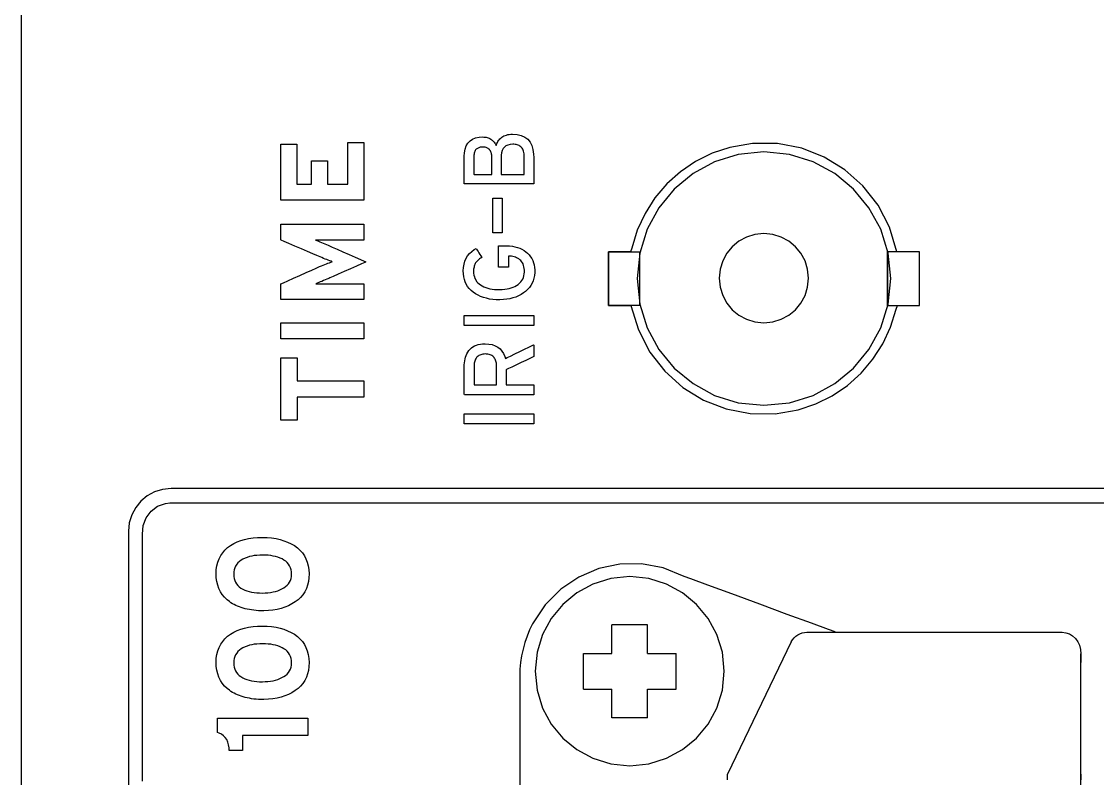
# Model space of a CAD drawing. Extents: x 1 to 47.7, y 0.2 to 33.5.
# Drawn here: x 31.599 to 33.106, y 13.613 to 14.673 of the extents above; entities that cross this region are included whole.
import ezdxf

# ---------------------------------------------------------------- set-up
doc = ezdxf.new("R2010")
doc.units = 0
doc.header["$MEASUREMENT"] = 0
doc.layers.add('6_0____DWG', color=7, linetype='CONTINUOUS')

msp = doc.modelspace()

# ---------------------------------------------------------------- linework, layer by layer
at = {"layer": '6_0____DWG'}
for points in [[(31.5991, 12.133), (31.5991, 12.4295), (31.5991, 12.7247), (31.5991, 13.0181), (31.5991, 13.164), (31.5991, 13.3094), (31.5991, 13.4542), (31.5991, 13.5983), (31.5991, 13.7418), (31.5991, 13.8845), (31.5991, 14.0265), (31.5991, 14.1676), (31.5991, 14.3079), (31.5991, 14.4473), (31.5991, 14.5858), (31.5991, 14.7233)], [(32.0788, 14.4231), (31.9622, 14.4231), (31.9622, 14.5017), (31.9849, 14.5017), (31.9849, 14.4457), (32.0051, 14.4457), (32.0051, 14.4783), (32.0278, 14.4783), (32.0278, 14.4457), (32.056, 14.4457), (32.056, 14.5041), (32.0788, 14.5041), (32.0788, 14.4231)], [(32.2725, 14.3776), (32.2592, 14.3776), (32.2592, 14.4262), (32.2725, 14.4262), (32.2725, 14.3776)], [(32.4212, 14.2758), (32.4212, 14.3509), (32.465, 14.3509), (32.465, 14.2758), (32.4212, 14.2758)], [(32.465, 14.3509), (32.465, 14.2758)], [(32.8122, 14.2758), (32.8122, 14.3509)], [(32.8122, 14.2758), (32.8122, 14.3509)], [(32.857, 14.2758), (32.857, 14.3509), (32.8122, 14.3509), (32.8122, 14.2758), (32.857, 14.2758)], [(32.3166, 14.2475), (32.2194, 14.2475), (32.2194, 14.2616), (32.3166, 14.2616), (32.3166, 14.2475)], [(32.0788, 14.229), (31.9622, 14.229), (31.9622, 14.2516), (32.0788, 14.2516), (32.0788, 14.229)], [(31.9851, 14.1699), (32.0788, 14.1699), (32.0788, 14.1473), (31.9851, 14.1473), (31.9851, 14.1148), (31.9622, 14.1148), (31.9622, 14.2023), (31.9851, 14.2023), (31.9851, 14.1699)], [(32.3166, 14.1099), (32.2194, 14.1099), (32.2194, 14.124), (32.3166, 14.124), (32.3166, 14.1099)], [(33.1261, 14.0193), (33.0997, 14.0193), (33.0723, 14.0193), (33.0438, 14.0193), (33.0143, 14.0193), (32.984, 14.0193), (32.9207, 14.0193), (32.8547, 14.0193), (32.7864, 14.0193), (32.7165, 14.0193), (32.5738, 14.0193), (32.4311, 14.0193), (32.3612, 14.0193), (32.2929, 14.0193), (32.2269, 14.0193), (32.1637, 14.0193), (32.1333, 14.0193), (32.1038, 14.0193), (32.0753, 14.0193), (32.0479, 14.0193), (32.0216, 14.0193), (31.9964, 14.0193), (31.9725, 14.0193), (31.95, 14.0193), (31.9289, 14.0193), (31.9092, 14.0193), (31.8911, 14.0193), (31.8746, 14.0193), (31.8597, 14.0193), (31.8466, 14.0193), (31.8354, 14.0193), (31.826, 14.0193), (31.8186, 14.0193), (31.8132, 14.0193), (31.8099, 14.0193), (31.8088, 14.0193), (31.7967, 14.018), (31.7855, 14.0145), (31.7753, 14.009), (31.7664, 14.0017), (31.7591, 13.9928), (31.7535, 13.9826), (31.75, 13.9713), (31.7488, 13.9593), (31.7488, 13.9593), (31.7488, 13.9588), (31.7488, 13.9572), (31.7488, 13.9547), (31.7488, 13.9512), (31.7488, 13.9467), (31.7488, 13.9412), (31.7488, 13.9348), (31.7488, 13.9273), (31.7488, 13.919), (31.7488, 13.9096), (31.7488, 13.8994), (31.7488, 13.8882), (31.7488, 13.8761), (31.7488, 13.863), (31.7488, 13.8491), (31.7488, 13.8343), (31.7488, 13.8185), (31.7488, 13.8019), (31.7488, 13.7844), (31.7488, 13.7661), (31.7488, 13.7469), (31.7488, 13.7268), (31.7488, 13.7059), (31.7488, 13.6841), (31.7488, 13.6382), (31.7488, 13.5889)], [(31.7688, 13.6094), (31.7688, 13.6236), (31.7688, 13.6409), (31.7688, 13.6608), (31.7688, 13.6828), (31.7688, 13.7065), (31.7688, 13.7571), (31.7688, 13.8089), (31.7688, 13.8341), (31.7688, 13.8582), (31.7688, 13.8808), (31.7688, 13.9015), (31.7688, 13.9197), (31.7688, 13.935), (31.7688, 13.947), (31.7688, 13.9515), (31.7688, 13.9551), (31.7696, 13.9673), (31.7736, 13.9783), (31.7805, 13.9875), (31.7898, 13.9944), (31.8008, 13.9985), (31.8068, 13.9992), (31.8099, 13.9993), (31.8122, 13.9993), (31.8156, 13.9993), (31.8202, 13.9993), (31.826, 13.9993), (31.8328, 13.9993), (31.8408, 13.9993), (31.8497, 13.9993), (31.8597, 13.9993), (31.8707, 13.9993), (31.8826, 13.9993), (31.9092, 13.9993), (31.9393, 13.9993), (31.9725, 13.9993), (32.0088, 13.9993), (32.0479, 13.9993), (32.0894, 13.9993), (32.1333, 13.9993), (32.1792, 13.9993), (32.2269, 13.9993), (32.2762, 13.9993), (32.3268, 13.9993), (32.4311, 13.9993), (32.6454, 13.9993), (32.7516, 13.9993), (32.8037, 13.9993), (32.8547, 13.9993), (32.9045, 13.9993), (32.9527, 13.9993), (32.9993, 13.9993), (33.0438, 13.9993), (33.0862, 13.9993), (33.1261, 13.9993)], [(32.7387, 13.8184), (32.7297, 13.8217), (32.7057, 13.8305), (32.6719, 13.843), (32.6332, 13.8572), (32.5944, 13.8715), (32.5606, 13.8839), (32.5367, 13.8927), (32.5276, 13.896), (32.4981, 13.908), (32.4677, 13.9136), (32.4372, 13.9132), (32.4077, 13.907), (32.3798, 13.8953), (32.3545, 13.8784), (32.3326, 13.8565), (32.3151, 13.8299), (32.3109, 13.8213), (32.3073, 13.8125), (32.3043, 13.8035), (32.3017, 13.7944), (32.2997, 13.7851), (32.2983, 13.7757), (32.2974, 13.7662), (32.2972, 13.7567), (32.2972, 13.747), (32.2972, 13.7213), (32.2972, 13.6851), (32.2972, 13.6436), (32.2972, 13.602)], [(32.4761, 13.8284), (32.4261, 13.8284)], [(32.4261, 13.7883), (32.4261, 13.8284)], [(32.4761, 13.7883), (32.4761, 13.8284)], [(32.6774, 13.8046), (32.6793, 13.8075), (32.6815, 13.8101), (32.6839, 13.8123), (32.6866, 13.8143), (32.6895, 13.8158), (32.6925, 13.8169), (32.6958, 13.8177), (32.6991, 13.8179), (32.7145, 13.8179), (32.755, 13.8179), (32.8123, 13.8179), (32.8781, 13.8179), (32.9438, 13.8179), (33.0011, 13.8179), (33.0416, 13.8179), (33.057, 13.8179), (33.0623, 13.8173), (33.0672, 13.8155), (33.0716, 13.8128), (33.0755, 13.8091), (33.0787, 13.8047), (33.0811, 13.7996), (33.0826, 13.7939), (33.0831, 13.7879), (33.0831, 13.7874), (33.0831, 13.786), (33.0831, 13.784), (33.0831, 13.7817), (33.0831, 13.7794), (33.0831, 13.7775), (33.0831, 13.7761), (33.0831, 13.7755)], [(32.6774, 13.8046), (32.5879, 13.6192)], [(32.3862, 13.7383), (32.3862, 13.7883)], [(32.3862, 13.7883), (32.4261, 13.7883)], [(32.4761, 13.7883), (32.5164, 13.7883)], [(32.5164, 13.7383), (32.5164, 13.7883)], [(33.0831, 8.8068), (33.0831, 13.7879)], [(32.3862, 13.7383), (32.4261, 13.7383)], [(32.4261, 13.6982), (32.4261, 13.7383)], [(32.4761, 13.7383), (32.5164, 13.7383)], [(32.4761, 13.6982), (32.4761, 13.7383)], [(32.4761, 13.6982), (32.4261, 13.6982)], [(32.5879, 13.611), (32.5879, 13.6133), (32.5879, 13.6155), (32.5879, 13.6174), (32.5879, 13.6187), (32.5879, 13.6192)], [(33.0831, 13.6192), (33.0831, 13.6187), (33.0831, 13.6174), (33.0831, 13.6155), (33.0831, 13.6133), (33.0831, 13.611)]]:
    msp.add_lwpolyline(points, dxfattribs=at)
for points in [[(32.2868, 14.5157), (32.2934, 14.5152), (32.2991, 14.5138), (32.3041, 14.5115), (32.3082, 14.5085), (32.3115, 14.5045), (32.314, 14.4997), (32.3156, 14.494), (32.3165, 14.4875), (32.3166, 14.4832), (32.3166, 14.4806), (32.3166, 14.4761), (32.3166, 14.4702), (32.3166, 14.4637), (32.3166, 14.4573), (32.3166, 14.4518), (32.3166, 14.4478), (32.3166, 14.4461), (32.3137, 14.4461), (32.3045, 14.4461), (32.2909, 14.4461), (32.2746, 14.4461), (32.2577, 14.4461), (32.2419, 14.4461), (32.2291, 14.4461), (32.2211, 14.4461), (32.2194, 14.4463), (32.2194, 14.4486), (32.2194, 14.4532), (32.2194, 14.4591), (32.2194, 14.4658), (32.2194, 14.4725), (32.2194, 14.4783), (32.2194, 14.4826), (32.2194, 14.4847), (32.2197, 14.4894), (32.2206, 14.4946), (32.2222, 14.4992), (32.2244, 14.5031), (32.2274, 14.5062), (32.231, 14.5087), (32.2353, 14.5104), (32.2403, 14.5115), (32.2451, 14.5118), (32.2467, 14.5117), (32.2483, 14.5116), (32.2498, 14.5113), (32.2513, 14.511), (32.2526, 14.5106), (32.254, 14.51), (32.2552, 14.5094), (32.2564, 14.5087), (32.2575, 14.5079), (32.2585, 14.5071), (32.2595, 14.5062), (32.2604, 14.5053), (32.2613, 14.5043), (32.2621, 14.5032), (32.2629, 14.5021), (32.2636, 14.5009), (32.2642, 14.5), (32.2646, 14.5013), (32.2651, 14.5027), (32.2657, 14.504), (32.2664, 14.5053), (32.2673, 14.5066), (32.2682, 14.5078), (32.2693, 14.509), (32.2705, 14.5102), (32.2718, 14.5113), (32.2733, 14.5123), (32.2748, 14.5132), (32.2765, 14.5139), (32.2783, 14.5145), (32.2802, 14.515), (32.2823, 14.5154), (32.2845, 14.5156)], [(32.2872, 14.5016), (32.2836, 14.5013), (32.2805, 14.5005), (32.2778, 14.4993), (32.2756, 14.4976), (32.2738, 14.4954), (32.2724, 14.4928), (32.2715, 14.4897), (32.2711, 14.4862), (32.2711, 14.4844), (32.2711, 14.4822), (32.2711, 14.4787), (32.2711, 14.4744), (32.2711, 14.4699), (32.2711, 14.4655), (32.2711, 14.462), (32.2711, 14.4598), (32.2712, 14.4594), (32.2733, 14.4594), (32.2772, 14.4594), (32.2824, 14.4594), (32.2882, 14.4594), (32.2938, 14.4594), (32.2986, 14.4594), (32.302, 14.4594), (32.3033, 14.4594), (32.3033, 14.4604), (32.3033, 14.463), (32.3033, 14.4668), (32.3033, 14.4712), (32.3033, 14.4757), (32.3033, 14.4797), (32.3033, 14.4828), (32.3033, 14.4844), (32.3033, 14.486), (32.3032, 14.488), (32.3029, 14.49), (32.3025, 14.4917), (32.3019, 14.4933), (32.3012, 14.4948), (32.3004, 14.496), (32.2995, 14.4972), (32.2984, 14.4981), (32.2973, 14.4989), (32.2961, 14.4996), (32.2948, 14.5002), (32.2935, 14.5007), (32.292, 14.5011), (32.2905, 14.5014), (32.2889, 14.5015)], [(32.8253, 14.3509), (32.815, 14.3852), (32.799, 14.4161), (32.7779, 14.4431), (32.7526, 14.4657), (32.7237, 14.4835), (32.692, 14.4959), (32.6583, 14.5024), (32.6232, 14.5026), (32.5914, 14.4972), (32.5665, 14.4889), (32.5433, 14.4774), (32.5221, 14.4629), (32.503, 14.4459), (32.4865, 14.4264), (32.4726, 14.4047), (32.4617, 14.3812), (32.454, 14.3561), (32.4521, 14.3509), (32.4493, 14.3509), (32.445, 14.3509), (32.4398, 14.3509), (32.4343, 14.3509), (32.4291, 14.3509), (32.4248, 14.3509), (32.422, 14.3509), (32.4212, 14.3508), (32.4212, 14.3469), (32.4212, 14.3387), (32.4212, 14.3274), (32.4212, 14.3146), (32.4212, 14.3017), (32.4212, 14.2901), (32.4212, 14.2811), (32.4212, 14.2762), (32.4216, 14.2758), (32.4241, 14.2758), (32.4281, 14.2758), (32.4332, 14.2758), (32.4387, 14.2758), (32.444, 14.2758), (32.4485, 14.2758), (32.4517, 14.2758), (32.4529, 14.2758), (32.4632, 14.2414), (32.4792, 14.2105), (32.5003, 14.1835), (32.5256, 14.1609), (32.5545, 14.1432), (32.5862, 14.1308), (32.6199, 14.1242), (32.6551, 14.124), (32.6869, 14.1295), (32.7117, 14.1378), (32.7349, 14.1493), (32.7561, 14.1637), (32.7752, 14.1808), (32.7917, 14.2003), (32.8056, 14.2219), (32.8165, 14.2454), (32.8242, 14.2706), (32.8261, 14.2758), (32.8289, 14.2758), (32.8332, 14.2758), (32.8384, 14.2758), (32.8439, 14.2758), (32.8491, 14.2758), (32.8534, 14.2758), (32.8562, 14.2758), (32.857, 14.2759), (32.857, 14.2797), (32.857, 14.288), (32.857, 14.2992), (32.857, 14.312), (32.857, 14.3249), (32.857, 14.3366), (32.857, 14.3456), (32.857, 14.3504), (32.8566, 14.3509), (32.8541, 14.3509), (32.8501, 14.3509), (32.845, 14.3509), (32.8395, 14.3509), (32.8342, 14.3509), (32.8297, 14.3509), (32.8265, 14.3509)], [(32.2455, 14.4977), (32.2442, 14.4977), (32.243, 14.4976), (32.2418, 14.4974), (32.2407, 14.4971), (32.2397, 14.4967), (32.2386, 14.4963), (32.2377, 14.4958), (32.2368, 14.4952), (32.2359, 14.4945), (32.2352, 14.4936), (32.2346, 14.4927), (32.234, 14.4916), (32.2336, 14.4904), (32.2332, 14.4891), (32.233, 14.4877), (32.2328, 14.4862), (32.2327, 14.4846), (32.2327, 14.4837), (32.2327, 14.4811), (32.2327, 14.4774), (32.2327, 14.4731), (32.2327, 14.4687), (32.2327, 14.4646), (32.2327, 14.4615), (32.2327, 14.4596), (32.233, 14.4594), (32.2348, 14.4594), (32.238, 14.4594), (32.242, 14.4594), (32.2464, 14.4594), (32.2507, 14.4594), (32.2544, 14.4594), (32.2569, 14.4594), (32.2579, 14.4594), (32.2579, 14.4603), (32.2579, 14.4629), (32.2579, 14.4666), (32.2579, 14.4709), (32.2579, 14.4753), (32.2579, 14.4794), (32.2579, 14.4826), (32.2579, 14.4844), (32.2579, 14.4851), (32.2579, 14.4859), (32.2578, 14.4867), (32.2577, 14.4874), (32.2576, 14.4881), (32.2574, 14.4888), (32.2572, 14.4895), (32.257, 14.4901), (32.2567, 14.4907), (32.2565, 14.4912), (32.2562, 14.4918), (32.2559, 14.4923), (32.2556, 14.4928), (32.2553, 14.4933), (32.2549, 14.4937), (32.2545, 14.4942), (32.2542, 14.4946), (32.2535, 14.4951), (32.2527, 14.4957), (32.2518, 14.4962), (32.2508, 14.4967), (32.2499, 14.4971), (32.2488, 14.4973), (32.2478, 14.4975), (32.2466, 14.4977)], [(32.6389, 14.1359), (32.6748, 14.1395), (32.7081, 14.1498), (32.7383, 14.1662), (32.7646, 14.1879), (32.7863, 14.2141), (32.8027, 14.2443), (32.8131, 14.2776), (32.8167, 14.3133), (32.8131, 14.3491), (32.8027, 14.3824), (32.7863, 14.4125), (32.7646, 14.4388), (32.7383, 14.4605), (32.7081, 14.4768), (32.6748, 14.4871), (32.6389, 14.4908), (32.6032, 14.4871), (32.5699, 14.4768), (32.5398, 14.4605), (32.5135, 14.4388), (32.4918, 14.4125), (32.4755, 14.3824), (32.4651, 14.3491), (32.4615, 14.3133), (32.4651, 14.2776), (32.4755, 14.2443), (32.4918, 14.2141), (32.5135, 14.1879), (32.5398, 14.1662), (32.5699, 14.1498), (32.6032, 14.1395)], [(32.0788, 14.3671), (32.0773, 14.3671), (32.0732, 14.3671), (32.0673, 14.3671), (32.0603, 14.3671), (32.053, 14.3671), (32.0462, 14.3671), (32.0406, 14.3671), (32.037, 14.3671), (32.0353, 14.3671), (32.0321, 14.3672), (32.029, 14.3672), (32.026, 14.3672), (32.023, 14.3672), (32.0201, 14.3673), (32.0172, 14.3673), (32.0145, 14.3674), (32.0118, 14.3674), (32.0111, 14.3672), (32.013, 14.3665), (32.015, 14.3657), (32.017, 14.3649), (32.0192, 14.364), (32.0215, 14.3631), (32.0238, 14.3621), (32.0262, 14.361), (32.0288, 14.36), (32.0305, 14.3592), (32.0345, 14.3574), (32.0411, 14.3545), (32.0492, 14.3509), (32.058, 14.347), (32.0665, 14.3432), (32.0739, 14.34), (32.0792, 14.3376), (32.0814, 14.3366), (32.08, 14.336), (32.0753, 14.3339), (32.0683, 14.3308), (32.06, 14.3271), (32.0511, 14.3232), (32.0428, 14.3195), (32.0358, 14.3164), (32.0311, 14.3143), (32.0294, 14.3135), (32.0268, 14.3125), (32.0243, 14.3114), (32.022, 14.3105), (32.0197, 14.3095), (32.0175, 14.3086), (32.0154, 14.3078), (32.0134, 14.307), (32.0115, 14.3062), (32.0112, 14.3058), (32.0139, 14.3058), (32.0166, 14.3058), (32.0194, 14.3058), (32.0223, 14.3059), (32.0253, 14.3059), (32.0283, 14.3059), (32.0314, 14.306), (32.0346, 14.3061), (32.0365, 14.3061), (32.0396, 14.3061), (32.0448, 14.3061), (32.0514, 14.3061), (32.0586, 14.3061), (32.0658, 14.3061), (32.072, 14.3061), (32.0766, 14.3061), (32.0788, 14.3061), (32.0788, 14.3056), (32.0788, 14.3037), (32.0788, 14.3009), (32.0788, 14.2973), (32.0788, 14.2936), (32.0788, 14.29), (32.0788, 14.2869), (32.0788, 14.2848), (32.0788, 14.284), (32.0746, 14.284), (32.0634, 14.284), (32.0473, 14.284), (32.0282, 14.284), (32.0084, 14.284), (31.9898, 14.284), (31.9746, 14.284), (31.9647, 14.284), (31.9622, 14.284), (31.9622, 14.2851), (31.9622, 14.2875), (31.9622, 14.2906), (31.9622, 14.2943), (31.9622, 14.2979), (31.9622, 14.3013), (31.9622, 14.304), (31.9622, 14.3055), (31.9626, 14.3059), (31.966, 14.3075), (31.9722, 14.3102), (31.9802, 14.3138), (31.9891, 14.3178), (31.9979, 14.3217), (32.0058, 14.3253), (32.0117, 14.3279), (32.0148, 14.3293), (32.0167, 14.3301), (32.0192, 14.3312), (32.0217, 14.3322), (32.024, 14.3331), (32.0262, 14.334), (32.0284, 14.3349), (32.0304, 14.3356), (32.0324, 14.3364), (32.0343, 14.337), (32.0328, 14.3377), (32.0309, 14.3384), (32.0288, 14.3391), (32.0267, 14.3399), (32.0245, 14.3408), (32.0222, 14.3417), (32.0198, 14.3427), (32.0173, 14.3437), (32.015, 14.3447), (32.0127, 14.3457), (32.0073, 14.348), (31.9998, 14.3512), (31.9911, 14.355), (31.9821, 14.3589), (31.9738, 14.3624), (31.9672, 14.3653), (31.963, 14.3671), (31.9622, 14.3676), (31.9622, 14.3689), (31.9622, 14.3714), (31.9622, 14.3747), (31.9622, 14.3784), (31.9622, 14.3822), (31.9622, 14.3855), (31.9622, 14.3881), (31.9622, 14.3896), (31.9635, 14.3898), (31.9719, 14.3898), (31.9861, 14.3898), (32.0041, 14.3898), (32.0238, 14.3898), (32.0432, 14.3898), (32.0602, 14.3898), (32.0727, 14.3898), (32.0786, 14.3898), (32.0788, 14.3893), (32.0788, 14.3874), (32.0788, 14.3844), (32.0788, 14.3808), (32.0788, 14.377), (32.0788, 14.3733), (32.0788, 14.3701), (32.0788, 14.368)], [(32.6389, 14.2513), (32.6516, 14.2526), (32.6634, 14.2563), (32.6741, 14.262), (32.6833, 14.2697), (32.691, 14.2789), (32.6967, 14.2896), (32.7004, 14.3013), (32.7016, 14.3139), (32.7004, 14.3264), (32.6967, 14.3382), (32.691, 14.3488), (32.6833, 14.358), (32.6741, 14.3657), (32.6634, 14.3715), (32.6516, 14.3751), (32.6389, 14.3764), (32.6264, 14.3751), (32.6146, 14.3715), (32.6041, 14.3657), (32.5948, 14.358), (32.5872, 14.3488), (32.5815, 14.3382), (32.5778, 14.3264), (32.5766, 14.3139), (32.5778, 14.3013), (32.5815, 14.2896), (32.5872, 14.2789), (32.5948, 14.2697), (32.6041, 14.262), (32.6146, 14.2563), (32.6264, 14.2526)], [(32.2786, 14.3592), (32.2828, 14.3591), (32.2867, 14.3587), (32.2904, 14.358), (32.2939, 14.3571), (32.2972, 14.3559), (32.3002, 14.3545), (32.3031, 14.3529), (32.3057, 14.351), (32.308, 14.3488), (32.3102, 14.3465), (32.3121, 14.344), (32.3138, 14.3413), (32.3152, 14.3385), (32.3163, 14.3355), (32.3172, 14.3324), (32.3178, 14.3291), (32.3181, 14.3256), (32.3181, 14.3218), (32.3177, 14.3178), (32.317, 14.314), (32.3159, 14.3104), (32.3145, 14.307), (32.3127, 14.3039), (32.3106, 14.3009), (32.3081, 14.2981), (32.3053, 14.2955), (32.3022, 14.2932), (32.2989, 14.291), (32.2954, 14.2891), (32.2916, 14.2875), (32.2876, 14.2862), (32.2833, 14.2851), (32.2789, 14.2844), (32.2742, 14.2839), (32.2692, 14.2836), (32.2642, 14.2837), (32.2593, 14.2841), (32.2547, 14.2847), (32.2504, 14.2857), (32.2462, 14.2869), (32.2423, 14.2883), (32.2386, 14.2901), (32.2352, 14.2921), (32.2319, 14.2944), (32.229, 14.2969), (32.2264, 14.2995), (32.2241, 14.3024), (32.2222, 14.3055), (32.2207, 14.3088), (32.2195, 14.3123), (32.2186, 14.316), (32.2181, 14.3199), (32.2179, 14.3242), (32.2182, 14.3291), (32.219, 14.3337), (32.2203, 14.3379), (32.222, 14.3418), (32.2241, 14.3454), (32.2268, 14.3486), (32.2299, 14.3514), (32.2334, 14.3539), (32.2361, 14.3554), (32.2365, 14.3547), (32.2374, 14.3533), (32.2386, 14.3514), (32.2399, 14.3494), (32.2412, 14.3473), (32.2424, 14.3454), (32.2434, 14.344), (32.2439, 14.3432), (32.2433, 14.3426), (32.242, 14.3418), (32.2408, 14.341), (32.2397, 14.3401), (32.2386, 14.3392), (32.2377, 14.3383), (32.2368, 14.3374), (32.236, 14.3364), (32.2352, 14.3354), (32.2346, 14.3343), (32.2341, 14.3332), (32.2337, 14.332), (32.2333, 14.3308), (32.233, 14.3295), (32.2327, 14.3281), (32.2325, 14.3266), (32.2324, 14.3251), (32.2324, 14.3236), (32.2325, 14.3209), (32.2329, 14.3183), (32.2335, 14.3159), (32.2343, 14.3136), (32.2354, 14.3115), (32.2367, 14.3095), (32.2382, 14.3076), (32.24, 14.3059), (32.242, 14.3044), (32.2443, 14.303), (32.2468, 14.3018), (32.2494, 14.3007), (32.2522, 14.2999), (32.2552, 14.2991), (32.2584, 14.2986), (32.2618, 14.2982), (32.2653, 14.298), (32.2691, 14.298), (32.2726, 14.2981), (32.2761, 14.2984), (32.2793, 14.2989), (32.2823, 14.2995), (32.2852, 14.3003), (32.2879, 14.3013), (32.2904, 14.3025), (32.2927, 14.3038), (32.2949, 14.3053), (32.2969, 14.3069), (32.2986, 14.3087), (32.3001, 14.3106), (32.3013, 14.3127), (32.3023, 14.3149), (32.303, 14.3173), (32.3034, 14.3198), (32.3037, 14.3225), (32.3036, 14.3251), (32.3034, 14.3275), (32.303, 14.3298), (32.3024, 14.3318), (32.3017, 14.3338), (32.3008, 14.3355), (32.2997, 14.3371), (32.2985, 14.3385), (32.2972, 14.3398), (32.2957, 14.3409), (32.2941, 14.3418), (32.2925, 14.3426), (32.2909, 14.3433), (32.2892, 14.3439), (32.2874, 14.3443), (32.2855, 14.3446), (32.2836, 14.3448), (32.2818, 14.3448), (32.2817, 14.3448), (32.2817, 14.3448), (32.2817, 14.3448), (32.2816, 14.3448), (32.2815, 14.3448), (32.2815, 14.3448), (32.2814, 14.3448), (32.2814, 14.3448), (32.2814, 14.3448), (32.2814, 14.344), (32.2814, 14.3424), (32.2814, 14.3401), (32.2814, 14.3376), (32.2814, 14.335), (32.2814, 14.3326), (32.2814, 14.3308), (32.2814, 14.3297), (32.2813, 14.3295), (32.2804, 14.3295), (32.2788, 14.3295), (32.2767, 14.3295), (32.2743, 14.3295), (32.272, 14.3295), (32.2699, 14.3295), (32.2683, 14.3295), (32.2675, 14.3295), (32.2674, 14.3299), (32.2674, 14.3321), (32.2674, 14.3358), (32.2674, 14.3404), (32.2674, 14.3454), (32.2674, 14.3503), (32.2674, 14.3546), (32.2674, 14.3577), (32.2674, 14.3592), (32.2677, 14.3592), (32.2686, 14.3592), (32.2701, 14.3592), (32.2719, 14.3592), (32.2738, 14.3592), (32.2756, 14.3592), (32.2771, 14.3592), (32.2782, 14.3592)], [(32.2485, 14.222), (32.2537, 14.2217), (32.2583, 14.2208), (32.2625, 14.2193), (32.2662, 14.2174), (32.2694, 14.2149), (32.2721, 14.2118), (32.2743, 14.2083), (32.2761, 14.2042), (32.2771, 14.2014), (32.2796, 14.2026), (32.2842, 14.2048), (32.2903, 14.2078), (32.2971, 14.2111), (32.3038, 14.2143), (32.3098, 14.2172), (32.3143, 14.2194), (32.3165, 14.2205), (32.3166, 14.2202), (32.3166, 14.2188), (32.3166, 14.2167), (32.3166, 14.214), (32.3166, 14.2112), (32.3166, 14.2085), (32.3166, 14.2063), (32.3166, 14.2047), (32.3166, 14.2042), (32.3149, 14.2034), (32.311, 14.2015), (32.3054, 14.1988), (32.2989, 14.1956), (32.2923, 14.1924), (32.2862, 14.1895), (32.2814, 14.1872), (32.2786, 14.1858), (32.2782, 14.1854), (32.2782, 14.184), (32.2782, 14.1814), (32.2782, 14.1781), (32.2782, 14.1744), (32.2782, 14.1708), (32.2782, 14.1677), (32.2782, 14.1654), (32.2782, 14.1643), (32.2791, 14.1643), (32.2826, 14.1643), (32.2878, 14.1643), (32.2941, 14.1643), (32.3007, 14.1643), (32.307, 14.1643), (32.3122, 14.1643), (32.3157, 14.1643), (32.3166, 14.1643), (32.3166, 14.1636), (32.3166, 14.1621), (32.3166, 14.1601), (32.3166, 14.1577), (32.3166, 14.1554), (32.3166, 14.1532), (32.3166, 14.1515), (32.3166, 14.1506), (32.3155, 14.1505), (32.3084, 14.1505), (32.2963, 14.1505), (32.2809, 14.1505), (32.2642, 14.1505), (32.2479, 14.1505), (32.2338, 14.1505), (32.2237, 14.1505), (32.2195, 14.1505), (32.2194, 14.1518), (32.2194, 14.1556), (32.2194, 14.1614), (32.2194, 14.1682), (32.2194, 14.1753), (32.2194, 14.182), (32.2194, 14.1875), (32.2194, 14.1909), (32.2194, 14.1926), (32.2196, 14.1954), (32.2199, 14.1982), (32.2204, 14.2009), (32.2211, 14.2034), (32.222, 14.2058), (32.2231, 14.2081), (32.2244, 14.2103), (32.2258, 14.2124), (32.2275, 14.2144), (32.2293, 14.2162), (32.2314, 14.2177), (32.2337, 14.219), (32.2363, 14.2201), (32.239, 14.2209), (32.2419, 14.2215), (32.2451, 14.2219)], [(32.2489, 14.2078), (32.2471, 14.2077), (32.2454, 14.2075), (32.2438, 14.2072), (32.2424, 14.2067), (32.241, 14.2062), (32.2398, 14.2055), (32.2386, 14.2048), (32.2376, 14.2039), (32.2367, 14.2029), (32.2358, 14.2018), (32.2351, 14.2006), (32.2345, 14.1993), (32.234, 14.1979), (32.2336, 14.1964), (32.2333, 14.1949), (32.2332, 14.1932), (32.2331, 14.1917), (32.2331, 14.1904), (32.2331, 14.1873), (32.2331, 14.1832), (32.2331, 14.1784), (32.2331, 14.1736), (32.2331, 14.1693), (32.2331, 14.166), (32.2331, 14.1644), (32.2338, 14.1643), (32.2365, 14.1643), (32.2408, 14.1643), (32.246, 14.1643), (32.2516, 14.1643), (32.2568, 14.1643), (32.2611, 14.1643), (32.2638, 14.1643), (32.2645, 14.1644), (32.2645, 14.166), (32.2645, 14.1693), (32.2645, 14.1736), (32.2645, 14.1784), (32.2645, 14.1832), (32.2645, 14.1873), (32.2645, 14.1904), (32.2645, 14.1917), (32.2644, 14.1932), (32.2643, 14.1948), (32.264, 14.1964), (32.2637, 14.1978), (32.2632, 14.1992), (32.2626, 14.2004), (32.2619, 14.2016), (32.2611, 14.2027), (32.2602, 14.2038), (32.2592, 14.2047), (32.2581, 14.2055), (32.2568, 14.2062), (32.2555, 14.2067), (32.254, 14.2072), (32.2524, 14.2075), (32.2507, 14.2077)], [(31.9365, 13.9508), (31.9432, 13.9506), (31.9495, 13.95), (31.9556, 13.9491), (31.9614, 13.9478), (31.9668, 13.9462), (31.9719, 13.9443), (31.9768, 13.942), (31.9813, 13.9393), (31.9855, 13.9363), (31.9892, 13.9329), (31.9925, 13.9292), (31.9953, 13.9251), (31.9976, 13.9207), (31.9994, 13.916), (32.0008, 13.911), (32.0017, 13.9056), (32.0021, 13.8999), (32.0018, 13.8941), (32.001, 13.8888), (31.9998, 13.8837), (31.9981, 13.879), (31.9959, 13.8746), (31.9932, 13.8705), (31.9901, 13.8668), (31.9865, 13.8634), (31.9824, 13.8603), (31.978, 13.8575), (31.9732, 13.855), (31.9682, 13.8529), (31.9628, 13.8512), (31.9572, 13.8499), (31.9512, 13.8489), (31.9449, 13.8482), (31.9384, 13.848), (31.9342, 13.848), (31.9309, 13.8481), (31.9276, 13.8483), (31.9245, 13.8487), (31.9213, 13.8491), (31.9183, 13.8496), (31.9154, 13.8502), (31.9125, 13.8509), (31.9097, 13.8516), (31.907, 13.8524), (31.9043, 13.8533), (31.9018, 13.8543), (31.8994, 13.8554), (31.897, 13.8566), (31.8947, 13.8579), (31.8925, 13.8593), (31.8904, 13.8608), (31.8871, 13.8634), (31.8835, 13.8669), (31.8804, 13.8706), (31.8778, 13.8747), (31.8756, 13.8791), (31.8739, 13.8839), (31.8727, 13.8889), (31.872, 13.8943), (31.8717, 13.9), (31.872, 13.9057), (31.8728, 13.9111), (31.8741, 13.9162), (31.8759, 13.9209), (31.8782, 13.9253), (31.8809, 13.9294), (31.8841, 13.9331), (31.8878, 13.9365), (31.8919, 13.9395), (31.8963, 13.9422), (31.9011, 13.9445), (31.9062, 13.9464), (31.9116, 13.948), (31.9173, 13.9492), (31.9234, 13.9501), (31.9298, 13.9507)], [(31.9368, 13.926), (31.9328, 13.9259), (31.9289, 13.9256), (31.9252, 13.9252), (31.9217, 13.9246), (31.9184, 13.9238), (31.9152, 13.9228), (31.9122, 13.9217), (31.9093, 13.9204), (31.9066, 13.9189), (31.9043, 13.9172), (31.9022, 13.9152), (31.9005, 13.9131), (31.899, 13.9107), (31.8979, 13.9081), (31.8971, 13.9054), (31.8966, 13.9024), (31.8964, 13.8992), (31.8966, 13.8961), (31.8971, 13.8931), (31.8979, 13.8904), (31.899, 13.8879), (31.9004, 13.8856), (31.9021, 13.8835), (31.9041, 13.8816), (31.9065, 13.8799), (31.9091, 13.8784), (31.9119, 13.877), (31.9149, 13.8759), (31.9181, 13.8749), (31.9214, 13.8741), (31.9249, 13.8735), (31.9286, 13.8731), (31.9325, 13.8729), (31.9365, 13.8728), (31.9405, 13.8729), (31.9443, 13.8732), (31.9479, 13.8736), (31.9515, 13.8743), (31.9548, 13.8751), (31.958, 13.876), (31.961, 13.8772), (31.9639, 13.8786), (31.9667, 13.8801), (31.9691, 13.8818), (31.9713, 13.8837), (31.9731, 13.8858), (31.9746, 13.8881), (31.9758, 13.8906), (31.9767, 13.8933), (31.9772, 13.8962), (31.9774, 13.8994), (31.9772, 13.9025), (31.9767, 13.9055), (31.9758, 13.9083), (31.9747, 13.9109), (31.9732, 13.9132), (31.9714, 13.9154), (31.9693, 13.9173), (31.9668, 13.9191), (31.9641, 13.9206), (31.9613, 13.9218), (31.9583, 13.9229), (31.9551, 13.9239), (31.9518, 13.9246), (31.9483, 13.9252), (31.9446, 13.9257), (31.9408, 13.9259)], [(32.4513, 13.8958), (32.4245, 13.8931), (32.3996, 13.8854), (32.377, 13.8732), (32.3574, 13.857), (32.3412, 13.8374), (32.329, 13.8149), (32.3213, 13.79), (32.3186, 13.7633), (32.3213, 13.7366), (32.329, 13.7117), (32.3412, 13.6892), (32.3574, 13.6696), (32.377, 13.6535), (32.3996, 13.6413), (32.4245, 13.6335), (32.4513, 13.6309), (32.4779, 13.6335), (32.5027, 13.6413), (32.5252, 13.6535), (32.5448, 13.6696), (32.561, 13.6892), (32.5732, 13.7117), (32.5809, 13.7366), (32.5836, 13.7633), (32.5809, 13.79), (32.5732, 13.8149), (32.561, 13.8374), (32.5448, 13.857), (32.5252, 13.8732), (32.5027, 13.8854), (32.4779, 13.8931)], [(31.9365, 13.8266), (31.9432, 13.8264), (31.9495, 13.8258), (31.9556, 13.8249), (31.9614, 13.8236), (31.9668, 13.822), (31.9719, 13.82), (31.9768, 13.8177), (31.9813, 13.8151), (31.9855, 13.8121), (31.9892, 13.8087), (31.9925, 13.805), (31.9953, 13.8009), (31.9976, 13.7965), (31.9994, 13.7918), (32.0008, 13.7867), (32.0017, 13.7813), (32.0021, 13.7756), (32.0018, 13.7699), (32.001, 13.7645), (31.9998, 13.7595), (31.9981, 13.7548), (31.9959, 13.7504), (31.9932, 13.7463), (31.9901, 13.7426), (31.9865, 13.7392), (31.9824, 13.7361), (31.978, 13.7332), (31.9732, 13.7308), (31.9682, 13.7287), (31.9628, 13.727), (31.9572, 13.7256), (31.9512, 13.7247), (31.9449, 13.724), (31.9384, 13.7238), (31.9342, 13.7238), (31.9309, 13.7239), (31.9276, 13.7241), (31.9245, 13.7244), (31.9213, 13.7248), (31.9183, 13.7254), (31.9154, 13.726), (31.9125, 13.7266), (31.9097, 13.7274), (31.907, 13.7282), (31.9043, 13.7291), (31.9018, 13.7301), (31.8994, 13.7312), (31.897, 13.7324), (31.8947, 13.7337), (31.8925, 13.7351), (31.8904, 13.7366), (31.8871, 13.7392), (31.8835, 13.7426), (31.8804, 13.7464), (31.8778, 13.7505), (31.8756, 13.7549), (31.8739, 13.7597), (31.8727, 13.7647), (31.872, 13.7701), (31.8717, 13.7758), (31.872, 13.7815), (31.8728, 13.7869), (31.8741, 13.792), (31.8759, 13.7967), (31.8782, 13.8011), (31.8809, 13.8051), (31.8841, 13.8089), (31.8878, 13.8122), (31.8919, 13.8153), (31.8963, 13.8179), (31.9011, 13.8202), (31.9062, 13.8222), (31.9116, 13.8238), (31.9173, 13.825), (31.9234, 13.8259), (31.9298, 13.8264)], [(31.9368, 13.8018), (31.9328, 13.8017), (31.9289, 13.8014), (31.9252, 13.801), (31.9217, 13.8004), (31.9184, 13.7996), (31.9152, 13.7986), (31.9122, 13.7975), (31.9093, 13.7962), (31.9066, 13.7947), (31.9043, 13.7929), (31.9022, 13.791), (31.9005, 13.7888), (31.899, 13.7865), (31.8979, 13.7839), (31.8971, 13.7811), (31.8966, 13.7782), (31.8964, 13.775), (31.8966, 13.7718), (31.8971, 13.7689), (31.8979, 13.7662), (31.899, 13.7637), (31.9004, 13.7614), (31.9021, 13.7593), (31.9041, 13.7574), (31.9065, 13.7557), (31.9091, 13.7542), (31.9119, 13.7528), (31.9149, 13.7517), (31.9181, 13.7507), (31.9214, 13.7499), (31.9249, 13.7493), (31.9286, 13.7489), (31.9325, 13.7486), (31.9365, 13.7486), (31.9405, 13.7487), (31.9443, 13.7489), (31.9479, 13.7494), (31.9515, 13.75), (31.9548, 13.7508), (31.958, 13.7518), (31.961, 13.753), (31.9639, 13.7543), (31.9667, 13.7559), (31.9691, 13.7575), (31.9713, 13.7594), (31.9731, 13.7615), (31.9746, 13.7639), (31.9758, 13.7664), (31.9767, 13.7691), (31.9772, 13.772), (31.9774, 13.7751), (31.9772, 13.7783), (31.9767, 13.7813), (31.9758, 13.7841), (31.9747, 13.7867), (31.9732, 13.789), (31.9714, 13.7912), (31.9693, 13.7931), (31.9668, 13.7948), (31.9641, 13.7963), (31.9613, 13.7976), (31.9583, 13.7987), (31.9551, 13.7996), (31.9518, 13.8004), (31.9483, 13.801), (31.9446, 13.8014), (31.9408, 13.8017)], [(32.0001, 13.6733), (31.9965, 13.6733), (31.9871, 13.6733), (31.9736, 13.6733), (31.9578, 13.6733), (31.9417, 13.6733), (31.927, 13.6733), (31.9156, 13.6733), (31.9093, 13.6733), (31.9086, 13.6731), (31.9086, 13.6714), (31.9086, 13.6687), (31.9086, 13.6652), (31.9086, 13.6615), (31.9086, 13.658), (31.9086, 13.655), (31.9086, 13.653), (31.9086, 13.6524), (31.9077, 13.6524), (31.9057, 13.6524), (31.9028, 13.6524), (31.8996, 13.6524), (31.8964, 13.6524), (31.8935, 13.6524), (31.8913, 13.6524), (31.8902, 13.6524), (31.8899, 13.6558), (31.8891, 13.6602), (31.888, 13.6641), (31.8865, 13.6676), (31.8846, 13.6705), (31.8822, 13.673), (31.8794, 13.675), (31.8762, 13.6765), (31.8737, 13.6774), (31.8737, 13.6786), (31.8737, 13.681), (31.8737, 13.6842), (31.8737, 13.6877), (31.8737, 13.6913), (31.8737, 13.6944), (31.8737, 13.6966), (31.8737, 13.6976), (31.8774, 13.6976), (31.8894, 13.6976), (31.9074, 13.6976), (31.9289, 13.6976), (31.9512, 13.6976), (31.972, 13.6976), (31.9885, 13.6976), (31.9984, 13.6976), (32.0001, 13.6974), (32.0001, 13.6958), (32.0001, 13.6927), (32.0001, 13.6888), (32.0001, 13.6846), (32.0001, 13.6804), (32.0001, 13.6768), (32.0001, 13.6743)]]:
    msp.add_lwpolyline(points, close=True, dxfattribs=at)

doc.saveas('drawing.dxf')
